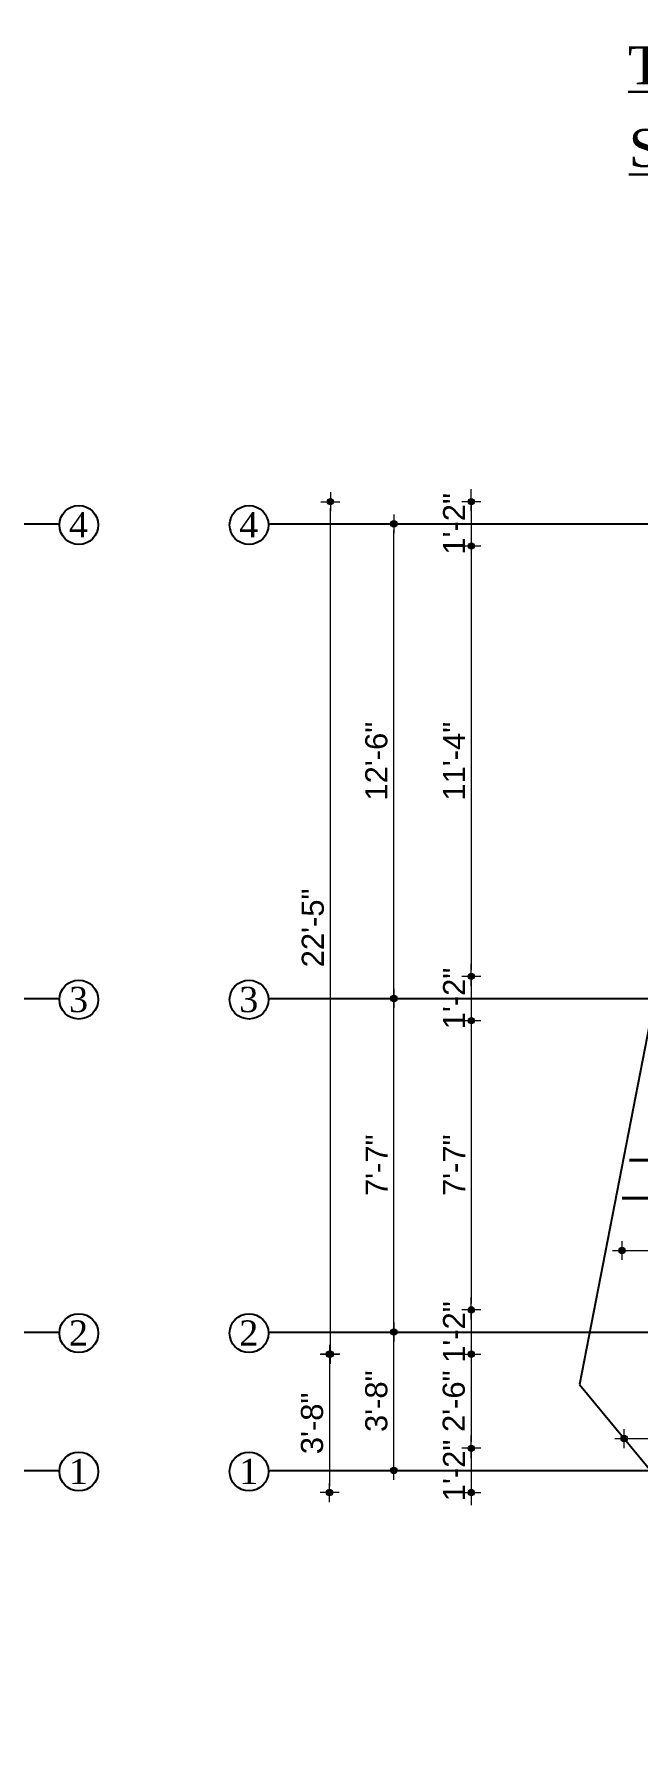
# Model space of a CAD drawing. Header units: inches. Extents: x -12073856 to 12321241, y -1226296 to 1319224.
# Drawn here: x 120948 to 121139, y 45388 to 45927 of the extents above; entities that cross this region are included whole.
import ezdxf
from ezdxf.enums import TextEntityAlignment as Align

# ---------------------------------------------------------------- set-up
doc = ezdxf.new("R2010")
doc.units = ezdxf.units.IN
doc.header["$MEASUREMENT"] = 0
doc.header["$PDMODE"] = 35
for name, color, linetype, lineweight in [('1', 7, 'Continuous', 13), ('DIM_LINE', 173, 'Continuous', 20), ('Hatch', 9, 'Continuous', 9), ('ST-REINFOR', 201, 'Continuous', 40), ('Toilet', 7, 'Continuous', 25), ('WALL', 1, 'Continuous', 30), ('Windows', 151, 'Continuous', 15)]:
    doc.layers.add(name, color=color, linetype=linetype, lineweight=lineweight)
doc.styles.add('ordinary', font='times.ttf')
doc.styles.add('ramon', font='arial.ttf')
doc.dimstyles.new('S8', dxfattribs={"dimtxt": 7, "dimasz": 2, "dimexe": 6, "dimexo": 18, "dimgap": 1.9375, "dimtad": 1, "dimdec": 1, "dimzin": 3, "dimdsep": 46, "dimlunit": 4, "dimtxsty": 'ramon', "dimblk": 'dot 2', "dimcen": 0.09375, "dimse1": 1, "dimse2": 1, "dimclrd": 1, "dimclre": 1, "dimclrt": 256, "dimadec": 0, "dimazin": 0, "dimtfac": 0.75, "dimtdec": 1, "dimtix": 1, "dimtmove": 1, "dimatfit": 3, "dimldrblk": 'DOT', "dimfxl": 1, "dimtolj": 1, "dimtzin": 0, "dimlwd": 9, "dimlwe": 9, "dimarcsym": 0})

# ---------------------------------------------------------------- blocks, each defined once
blk = doc.blocks.new('dot1')
at = {"layer": 'Hatch'}
h = blk.add_hatch(color=256, dxfattribs=at)
edge = h.paths.add_edge_path()
edge.add_arc((0, 0), 1, 0, 360)
for p, q in [((3, 0), (-3, 0)), ((0, 3), (0, -3))]:
    blk.add_line(p, q, dxfattribs=at)
blk.add_circle((0, 0), 1, dxfattribs=at)
blk = doc.blocks.new('dot 2')
at = {"layer": 'Hatch', "xscale": 0.5, "yscale": 0.5, "zscale": 0.5}
blk.add_blockref('dot1', (0, 0), dxfattribs=at)
blk = doc.blocks.new('*D1281')
at = {"layer": 'Defpoints', "color": 0, "transparency": 16777216}
for p in [(121150.45, 45779.14), (121085.86, 45765.14), (121150.45, 45765.14)]:
    blk.add_point(p, dxfattribs=at)
at = {"layer": 'Toilet', "color": 1, "lineweight": 9, "transparency": 16777216}
for p, q in [((121085.86, 45781.14), (121085.86, 45783.14)), ((121085.86, 45779.14), (121085.86, 45765.14)), ((121085.86, 45763.14), (121085.86, 45761.14))]:
    blk.add_line(p, q, dxfattribs=at)
at = {"layer": 'Toilet', "color": 1, "lineweight": 9, "transparency": 16777216, "xscale": 2, "yscale": 2, "zscale": 2}
for p, rotation in [((121085.86, 45779.14), 270), ((121085.86, 45765.14), 90)]:
    blk.add_blockref('dot 2', p, dxfattribs=dict(at, rotation=rotation))
at = {"layer": 'Toilet', "transparency": 16777216, "insert": (121080.41, 45772.14), "char_height": 7, "attachment_point": 5, "rotation": 90, "style": 'ramon'}
blk.add_mtext('\\A1;1\'-2"', dxfattribs=at)
blk = doc.blocks.new('_Dot')
at = {"color": 0, "lineweight": -2}
blk.add_line((-0.5, 0), (-1, 0), dxfattribs=at)
at = {"color": 0, "const_width": 0.5}
blk.add_lwpolyline([(-0.25, 0, 1), (0.25, 0, 1)], format="xyb", close=True, dxfattribs=at)
blk = doc.blocks.new('*D1282')
at = {"layer": 'Defpoints', "color": 0, "transparency": 16777216}
for p in [(121150.45, 45765.14), (121085.86, 45629.14), (121121.76, 45629.14)]:
    blk.add_point(p, dxfattribs=at)
at = {"layer": 'Toilet', "color": 1, "lineweight": 9, "transparency": 16777216}
blk.add_line((121085.86, 45763.14), (121085.86, 45631.14), dxfattribs=at)
at = {"layer": 'Toilet', "color": 1, "lineweight": 9, "transparency": 16777216, "xscale": 2, "yscale": 2, "zscale": 2}
for p, rotation in [((121085.86, 45765.14), 90), ((121085.86, 45629.14), 270)]:
    blk.add_blockref('dot 2', p, dxfattribs=dict(at, rotation=rotation))
at = {"layer": 'Toilet', "transparency": 16777216, "insert": (121080.41, 45697.14), "char_height": 7, "attachment_point": 5, "rotation": 90, "style": 'ramon'}
blk.add_mtext('\\A1;11\'-4"', dxfattribs=at)
blk = doc.blocks.new('*D1283')
at = {"layer": 'Defpoints', "color": 0, "transparency": 16777216}
for p in [(121121.76, 45629.14), (121085.86, 45615.14), (121121.76, 45615.14)]:
    blk.add_point(p, dxfattribs=at)
at = {"layer": 'Toilet', "color": 1, "lineweight": 9, "transparency": 16777216}
for p, q in [((121085.86, 45631.14), (121085.86, 45633.14)), ((121085.86, 45629.14), (121085.86, 45615.14)), ((121085.86, 45613.14), (121085.86, 45611.14))]:
    blk.add_line(p, q, dxfattribs=at)
at = {"layer": 'Toilet', "color": 1, "lineweight": 9, "transparency": 16777216, "xscale": 2, "yscale": 2, "zscale": 2}
for p, rotation in [((121085.86, 45629.14), 270), ((121085.86, 45615.14), 90)]:
    blk.add_blockref('dot 2', p, dxfattribs=dict(at, rotation=rotation))
at = {"layer": 'Toilet', "transparency": 16777216, "insert": (121080.41, 45622.14), "char_height": 7, "attachment_point": 5, "rotation": 90, "style": 'ramon'}
blk.add_mtext('\\A1;1\'-2"', dxfattribs=at)
blk = doc.blocks.new('*D1284')
at = {"layer": 'Defpoints', "color": 0, "transparency": 16777216}
for p in [(121121.76, 45615.14), (121085.86, 45523.73), (121101.22, 45523.73)]:
    blk.add_point(p, dxfattribs=at)
at = {"layer": 'Toilet', "color": 1, "lineweight": 9, "transparency": 16777216}
blk.add_line((121085.86, 45613.14), (121085.86, 45525.73), dxfattribs=at)
at = {"layer": 'Toilet', "color": 1, "lineweight": 9, "transparency": 16777216, "xscale": 2, "yscale": 2, "zscale": 2}
for p, rotation in [((121085.86, 45615.14), 90), ((121085.86, 45523.73), 270)]:
    blk.add_blockref('dot 2', p, dxfattribs=dict(at, rotation=rotation))
at = {"layer": 'Toilet', "transparency": 16777216, "insert": (121080.43, 45569.44), "char_height": 7, "attachment_point": 5, "rotation": 90, "style": 'ramon'}
blk.add_mtext('\\A1;7\'-7"', dxfattribs=at)
blk = doc.blocks.new('*D1285')
at = {"layer": 'Defpoints', "color": 0, "transparency": 16777216}
for p in [(121101.22, 45523.73), (121085.86, 45509.73), (121101.22, 45509.73)]:
    blk.add_point(p, dxfattribs=at)
at = {"layer": 'Toilet', "color": 1, "lineweight": 9, "transparency": 16777216}
for p, q in [((121085.86, 45525.73), (121085.86, 45527.73)), ((121085.86, 45523.73), (121085.86, 45509.73)), ((121085.86, 45507.73), (121085.86, 45505.73))]:
    blk.add_line(p, q, dxfattribs=at)
at = {"layer": 'Toilet', "color": 1, "lineweight": 9, "transparency": 16777216, "xscale": 2, "yscale": 2, "zscale": 2}
for p, rotation in [((121085.86, 45523.73), 270), ((121085.86, 45509.73), 90)]:
    blk.add_blockref('dot 2', p, dxfattribs=dict(at, rotation=rotation))
at = {"layer": 'Toilet', "transparency": 16777216, "insert": (121080.41, 45516.73), "char_height": 7, "attachment_point": 5, "rotation": 90, "style": 'ramon'}
blk.add_mtext('\\A1;1\'-2"', dxfattribs=at)
blk = doc.blocks.new('*D1286')
at = {"layer": 'Defpoints', "color": 0, "transparency": 16777216}
for p in [(121101.22, 45509.73), (121085.86, 45480), (121137.52, 45480)]:
    blk.add_point(p, dxfattribs=at)
at = {"layer": 'Toilet', "color": 1, "lineweight": 9, "transparency": 16777216}
blk.add_line((121085.86, 45507.73), (121085.86, 45482), dxfattribs=at)
at = {"layer": 'Toilet', "color": 1, "lineweight": 9, "transparency": 16777216, "xscale": 2, "yscale": 2, "zscale": 2}
for p, rotation in [((121085.86, 45509.73), 90), ((121085.86, 45480), 270)]:
    blk.add_blockref('dot 2', p, dxfattribs=dict(at, rotation=rotation))
at = {"layer": 'Toilet', "transparency": 16777216, "insert": (121080.35, 45494.87), "char_height": 7, "attachment_point": 5, "rotation": 90, "style": 'ramon'}
blk.add_mtext('\\A1;2\'-6"', dxfattribs=at)
blk = doc.blocks.new('*D1287')
at = {"layer": 'Defpoints', "color": 0, "transparency": 16777216}
for p in [(121137.52, 45480), (121085.86, 45466), (121137.52, 45466)]:
    blk.add_point(p, dxfattribs=at)
at = {"layer": 'Toilet', "color": 1, "lineweight": 9, "transparency": 16777216}
for p, q in [((121085.86, 45482), (121085.86, 45484)), ((121085.86, 45480), (121085.86, 45466)), ((121085.86, 45464), (121085.86, 45462))]:
    blk.add_line(p, q, dxfattribs=at)
at = {"layer": 'Toilet', "color": 1, "lineweight": 9, "transparency": 16777216, "xscale": 2, "yscale": 2, "zscale": 2}
for p, rotation in [((121085.86, 45480), 270), ((121085.86, 45466), 90)]:
    blk.add_blockref('dot 2', p, dxfattribs=dict(at, rotation=rotation))
at = {"layer": 'Toilet', "transparency": 16777216, "insert": (121080.41, 45473), "char_height": 7, "attachment_point": 5, "rotation": 90, "style": 'ramon'}
blk.add_mtext('\\A1;1\'-2"', dxfattribs=at)
blk = doc.blocks.new('*D1288')
at = {"layer": 'Defpoints', "color": 0, "transparency": 16777216}
for p in [(121061.36, 45516.73), (121101.22, 45516.73), (121137.52, 45473)]:
    blk.add_point(p, dxfattribs=at)
at = {"layer": 'Toilet', "color": 1, "lineweight": 9, "transparency": 16777216}
blk.add_line((121061.36, 45475), (121061.36, 45514.73), dxfattribs=at)
at = {"layer": 'Toilet', "color": 1, "lineweight": 9, "transparency": 16777216, "xscale": 2, "yscale": 2, "zscale": 2}
for p, rotation in [((121061.36, 45516.73), 90), ((121061.36, 45473), 270)]:
    blk.add_blockref('dot 2', p, dxfattribs=dict(at, rotation=rotation))
at = {"layer": 'Toilet', "transparency": 16777216, "insert": (121055.84, 45494.87), "char_height": 7, "attachment_point": 5, "rotation": 90, "style": 'ramon'}
blk.add_mtext('\\A1;3\'-8"', dxfattribs=at)
blk = doc.blocks.new('*D1289')
at = {"layer": 'Defpoints', "color": 0, "transparency": 16777216}
for p in [(121061.36, 45622.14), (121121.76, 45622.14), (121101.22, 45516.73)]:
    blk.add_point(p, dxfattribs=at)
at = {"layer": 'Toilet', "color": 1, "lineweight": 9, "transparency": 16777216}
blk.add_line((121061.36, 45518.73), (121061.36, 45620.14), dxfattribs=at)
at = {"layer": 'Toilet', "color": 1, "lineweight": 9, "transparency": 16777216, "xscale": 2, "yscale": 2, "zscale": 2}
for p, rotation in [((121061.36, 45622.14), 90), ((121061.36, 45516.73), 270)]:
    blk.add_blockref('dot 2', p, dxfattribs=dict(at, rotation=rotation))
at = {"layer": 'Toilet', "transparency": 16777216, "insert": (121055.92, 45569.44), "char_height": 7, "attachment_point": 5, "rotation": 90, "style": 'ramon'}
blk.add_mtext('\\A1;7\'-7"', dxfattribs=at)
blk = doc.blocks.new('*D1290')
at = {"layer": 'Defpoints', "color": 0, "transparency": 16777216}
for p in [(121061.36, 45772.14), (121150.45, 45772.14), (121121.76, 45622.14)]:
    blk.add_point(p, dxfattribs=at)
at = {"layer": 'Toilet', "color": 1, "lineweight": 9, "transparency": 16777216}
blk.add_line((121061.36, 45624.14), (121061.36, 45770.14), dxfattribs=at)
at = {"layer": 'Toilet', "color": 1, "lineweight": 9, "transparency": 16777216, "xscale": 2, "yscale": 2, "zscale": 2}
for p, rotation in [((121061.36, 45772.14), 90), ((121061.36, 45622.14), 270)]:
    blk.add_blockref('dot 2', p, dxfattribs=dict(at, rotation=rotation))
at = {"layer": 'Toilet', "transparency": 16777216, "insert": (121055.84, 45697.14), "char_height": 7, "attachment_point": 5, "rotation": 90, "style": 'ramon'}
blk.add_mtext('\\A1;12\'-6"', dxfattribs=at)
blk = doc.blocks.new('*D1291')
at = {"layer": 'Defpoints', "color": 0, "transparency": 16777216}
for p in [(121041.27, 45779.14), (121150.45, 45779.14), (121101.22, 45509.73)]:
    blk.add_point(p, dxfattribs=at)
at = {"layer": 'Toilet', "color": 1, "lineweight": 9, "transparency": 16777216}
blk.add_line((121041.27, 45511.73), (121041.27, 45777.14), dxfattribs=at)
at = {"layer": 'Toilet', "color": 1, "lineweight": 9, "transparency": 16777216, "xscale": 2, "yscale": 2, "zscale": 2}
for p, rotation in [((121041.27, 45779.14), 90), ((121041.27, 45509.73), 270)]:
    blk.add_blockref('dot 2', p, dxfattribs=dict(at, rotation=rotation))
at = {"layer": 'Toilet', "transparency": 16777216, "insert": (121035.76, 45644.44), "char_height": 7, "attachment_point": 5, "rotation": 90, "style": 'ramon'}
blk.add_mtext('\\A1;22\'-5"', dxfattribs=at)
blk = doc.blocks.new('*D1292')
at = {"layer": 'Defpoints', "color": 0, "transparency": 16777216}
for p in [(121101.22, 45509.73), (121041.01, 45466), (121137.52, 45466)]:
    blk.add_point(p, dxfattribs=at)
at = {"layer": 'Toilet', "color": 1, "lineweight": 9, "transparency": 16777216}
blk.add_line((121041.01, 45507.73), (121041.01, 45468), dxfattribs=at)
at = {"layer": 'Toilet', "color": 1, "lineweight": 9, "transparency": 16777216, "xscale": 2, "yscale": 2, "zscale": 2}
for p, rotation in [((121041.01, 45509.73), 90), ((121041.01, 45466), 270)]:
    blk.add_blockref('dot 2', p, dxfattribs=dict(at, rotation=rotation))
at = {"layer": 'Toilet', "transparency": 16777216, "insert": (121035.5, 45487.87), "char_height": 7, "attachment_point": 5, "rotation": 90, "style": 'ramon'}
blk.add_mtext('\\A1;3\'-8"', dxfattribs=at)
blk = doc.blocks.new('*D1492')
at = {"layer": 'Defpoints', "color": 0, "transparency": 16777216}
for p in [(121133.55, 45559.03), (121214.82, 45559.01), (121214.82, 45542.5)]:
    blk.add_point(p, dxfattribs=at)
at = {"layer": 'Toilet', "color": 1, "lineweight": 9, "transparency": 16777216}
blk.add_line((121135.55, 45542.5), (121212.82, 45542.5), dxfattribs=at)
at = {"layer": 'Toilet', "color": 1, "lineweight": 9, "transparency": 16777216, "xscale": 2, "yscale": 2, "zscale": 2, "rotation": 180}
blk.add_blockref('dot 2', (121133.55, 45542.5), dxfattribs=at)
at = {"layer": 'Toilet', "color": 1, "lineweight": 9, "transparency": 16777216, "xscale": 2, "yscale": 2, "zscale": 2}
blk.add_blockref('dot 2', (121214.82, 45542.5), dxfattribs=at)
at = {"layer": 'Toilet', "transparency": 16777216, "insert": (121174.18, 45548.01), "char_height": 7, "attachment_point": 5, "style": 'ramon'}
blk.add_mtext('\\A1;6\'-9"', dxfattribs=at)
blk = doc.blocks.new('*D1303')
at = {"layer": 'Defpoints', "color": 0, "transparency": 16777216}
for p in [(121134.21, 45483.08), (121486.37, 45484.78), (121486.37, 45483.08)]:
    blk.add_point(p, dxfattribs=at)
at = {"layer": 'DIM_LINE', "color": 1, "lineweight": 9, "transparency": 16777216}
blk.add_line((121136.21, 45483.08), (121484.37, 45483.08), dxfattribs=at)
at = {"layer": 'DIM_LINE', "color": 1, "lineweight": 9, "transparency": 16777216, "xscale": 2, "yscale": 2, "zscale": 2, "rotation": 180}
blk.add_blockref('dot 2', (121134.21, 45483.08), dxfattribs=at)
at = {"layer": 'DIM_LINE', "color": 1, "lineweight": 9, "transparency": 16777216, "xscale": 2, "yscale": 2, "zscale": 2}
blk.add_blockref('dot 2', (121486.37, 45483.08), dxfattribs=at)
at = {"layer": 'DIM_LINE', "transparency": 16777216, "insert": (121310.29, 45489.67), "char_height": 7, "attachment_point": 5, "style": 'ramon'}
blk.add_mtext('\\A1;10mm%%C@ 6" c/c', dxfattribs=at)
blk = doc.blocks.new('*D1495')
at = {"layer": 'Defpoints', "color": 0, "transparency": 16777216}
for p in [(121140.44, 46358.45), (121140.44, 46337.8), (121056.44, 19668.43)]:
    blk.add_point(p, dxfattribs=at)
at = {"layer": 'Toilet', "color": 1, "lineweight": 9, "transparency": 16777216}
blk.add_line((121058.44, 46358.45), (121138.44, 46358.45), dxfattribs=at)
at = {"layer": 'Toilet', "color": 1, "lineweight": 9, "transparency": 16777216, "xscale": 2, "yscale": 2, "zscale": 2, "rotation": 180}
blk.add_blockref('dot 2', (121056.44, 46358.45), dxfattribs=at)
at = {"layer": 'Toilet', "color": 1, "lineweight": 9, "transparency": 16777216, "xscale": 2, "yscale": 2, "zscale": 2}
blk.add_blockref('dot 2', (121140.44, 46358.45), dxfattribs=at)
at = {"layer": 'Toilet', "transparency": 16777216, "insert": (121098.44, 46363.96), "char_height": 7, "attachment_point": 5, "style": 'ramon'}
blk.add_mtext('\\A1;7\'-0"', dxfattribs=at)

msp = doc.modelspace()

# ---------------------------------------------------------------- linework, layer by layer
at = {"layer": 'ST-REINFOR'}
for p, q in [((121135.89, 45571.02), (121217.01, 45571)), ((121133.55, 45559.03), (121214.82, 45559.01))]:
    msp.add_line(p, q, dxfattribs=at)
at = {"layer": 'Toilet'}
for p, q in [((120406.81, 45772.14), (120955.56, 45772.14)), ((121021.69, 45772.14), (121570.44, 45772.14)), ((120406.81, 45622.14), (120955.56, 45622.14)), ((121021.69, 45622.14), (121570.44, 45622.14)), ((120470.86, 45516.73), (120955.56, 45516.73)), ((121021.69, 45516.73), (121570.44, 45516.73)), ((120470.86, 45473), (120955.56, 45473)), ((121021.69, 45473), (121570.44, 45473))]:
    msp.add_line(p, q, dxfattribs=at)
for centre in [(120961.7, 45771.79), (121015.55, 45771.79), (120961.7, 45621.79), (121015.55, 45621.79), (120961.7, 45516.38), (121015.55, 45516.38), (120961.7, 45472.66), (121015.55, 45472.66)]:
    msp.add_circle(centre, 6.15, dxfattribs=at)
at = {"layer": 'Windows', "color": 1, "lineweight": -2}
for p, q in [((121145.18, 45629.14), (121120.04, 45500.15)), ((121120.04, 45500.15), (121148.38, 45466))]:
    msp.add_line(p, q, dxfattribs=at)

# ---------------------------------------------------------------- texts
at = {"layer": '1', "char_height": 8, "width": 20.1234, "attachment_point": 1, "style": 'ordinary'}
for s, insert in [('4', (120958.58, 45775.83)), ('4', (121012.43, 45775.83)), ('3', (120958.58, 45625.83)), ('3', (121012.43, 45625.83)), ('2', (120958.58, 45520.42)), ('2', (121012.43, 45520.42)), ('1', (120958.58, 45476.69)), ('1', (121012.43, 45476.69))]:
    msp.add_mtext(s, dxfattribs=dict(at, insert=insert))
at = {"layer": 'WALL', "style": 'ordinary'}
for s, p in [('%%UTRENCH PLAN', (121197.61, 45917.06)), ('%%USCALE: 1"=8\'-0"', (121199.96, 45890.94))]:
    msp.add_text(s, height=12, dxfattribs=at).set_placement(p, align=Align.MIDDLE_CENTER)

# ---------------------------------------------------------------- dimensions: what is measured, and where the dimension line sits
at = {"layer": 'DIM_LINE'}
dim = msp.add_linear_dim(base=(121486.37, 45483.08), p1=(121134.21, 45483.08), p2=(121486.37, 45484.78), text='10mm%%C@ 6" c/c', dimstyle='S8', dxfattribs=at)
dim.commit()
dim.dimension.update_dxf_attribs({"geometry": '*D1303', "text_midpoint": (121310.29, 45489.67)})
at = {"layer": 'Toilet'}
dim = msp.add_linear_dim(base=(121140.44, 46358.45), p1=(121056.44, 19668.43), p2=(121140.44, 46337.8), dimstyle='S8', override={"dimfxl": 2, "dimfxlon": 1, "dimarcsym": 1}, dxfattribs=at)
dim.commit()
dim.dimension.update_dxf_attribs({"geometry": '*D1495', "text_midpoint": (121098.44, 46363.96)})
for base, p1, p2, text, picture, middle in [((121041.27, 45779.14), (121101.22, 45509.73), (121150.45, 45779.14), '22\'-5"', '*D1291', (121035.76, 45644.44)), ((121061.36, 45622.14), (121101.22, 45516.73), (121121.76, 45622.14), '7\'-7"', '*D1289', (121055.92, 45569.44)), ((121085.86, 45523.73), (121121.76, 45615.14), (121101.22, 45523.73), '7\'-7"', '*D1284', (121080.43, 45569.44)), ((121061.36, 45516.73), (121137.52, 45473), (121101.22, 45516.73), '3\'-8"', '*D1288', (121055.84, 45494.87)), ((121041.01, 45466), (121101.22, 45509.73), (121137.52, 45466), '3\'-8"', '*D1292', (121035.5, 45487.87)), ((121085.86, 45480), (121101.22, 45509.73), (121137.52, 45480), '2\'-6"', '*D1286', (121080.35, 45494.87))]:
    dim = msp.add_linear_dim(base=base, p1=p1, p2=p2, angle=90, text=text, dimstyle='S8', override={"dimfxl": 2, "dimfxlon": 1, "dimarcsym": 1}, dxfattribs=at)
    dim.commit()
    dim.dimension.update_dxf_attribs({"geometry": picture, "text_midpoint": middle})
for base, p1, p2, picture, middle in [((121085.86, 45765.14), (121150.45, 45779.14), (121150.45, 45765.14), '*D1281', (121080.41, 45772.14)), ((121061.36, 45772.14), (121121.76, 45622.14), (121150.45, 45772.14), '*D1290', (121055.84, 45697.14)), ((121085.86, 45629.14), (121150.45, 45765.14), (121121.76, 45629.14), '*D1282', (121080.41, 45697.14)), ((121085.86, 45615.14), (121121.76, 45629.14), (121121.76, 45615.14), '*D1283', (121080.41, 45622.14)), ((121085.86, 45509.73), (121101.22, 45523.73), (121101.22, 45509.73), '*D1285', (121080.41, 45516.73)), ((121085.86, 45466), (121137.52, 45480), (121137.52, 45466), '*D1287', (121080.41, 45473))]:
    dim = msp.add_linear_dim(base=base, p1=p1, p2=p2, angle=90, dimstyle='S8', override={"dimfxl": 2, "dimfxlon": 1, "dimarcsym": 1}, dxfattribs=at)
    dim.commit()
    dim.dimension.update_dxf_attribs({"geometry": picture, "text_midpoint": middle})
dim = msp.add_linear_dim(base=(121214.82, 45542.5), p1=(121133.55, 45559.03), p2=(121214.82, 45559.01), text='6\'-9"', dimstyle='S8', override={"dimfxl": 2, "dimfxlon": 1, "dimarcsym": 1}, dxfattribs=at)
dim.commit()
dim.dimension.update_dxf_attribs({"geometry": '*D1492', "text_midpoint": (121174.18, 45548.01)})

doc.saveas('drawing.dxf')
